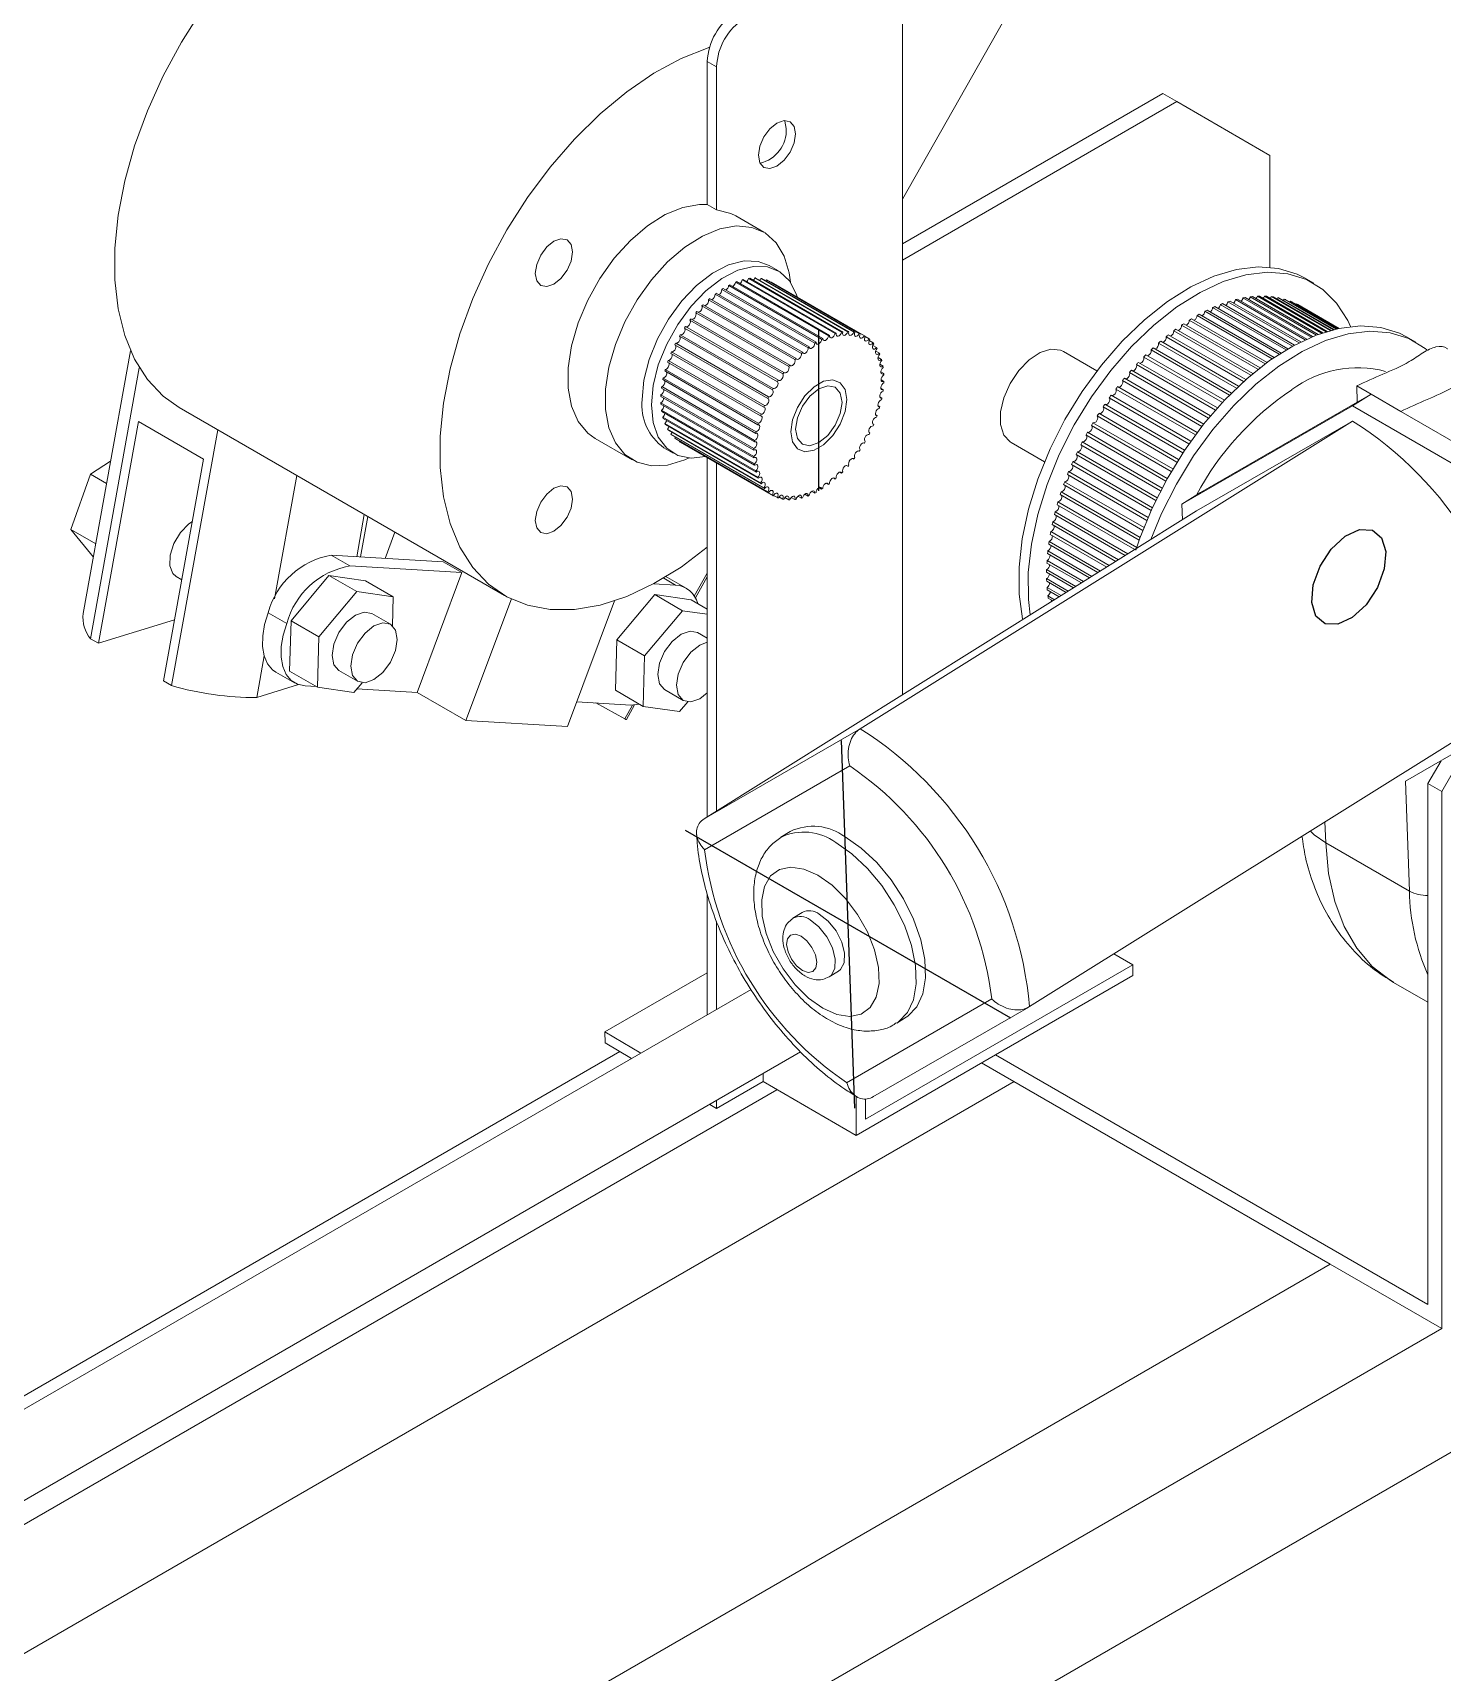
# Model space of a CAD drawing. Header units: millimetres. Extents: x 0 to 1189, y 0 to 841.
# Drawn here: x 301.1 to 322.54, y 739.2 to 764.13 of the extents above; entities that cross this region are included whole.
import ezdxf

# ---------------------------------------------------------------- set-up
doc = ezdxf.new("R2010")
doc.units = ezdxf.units.MM
doc.linetypes.add('CENTERX2', pattern=[20.32, 12.7, -2.54, 2.54, -2.54])

msp = doc.modelspace()

# ---------------------------------------------------------------- linework, layer by layer
at = {"color": 7, "linetype": 'Continuous', "lineweight": 15}
for p, q in [((314.325, 761.598), (318.093, 768.241)), ((314.325, 754.062), (314.325, 765.244)), ((311.497, 763.611), (311.355, 763.693)), ((311.355, 763.693), (311.355, 761.515)), ((311.497, 761.433), (311.497, 763.611)), ((314.325, 760.916), (318.285, 763.202)), ((314.325, 760.671), (318.497, 763.08)), ((318.497, 763.08), (318.285, 763.202)), ((319.911, 762.263), (318.497, 763.08)), ((319.911, 762.263), (319.911, 760.563)), ((311.355, 761.515), (311.497, 761.433)), ((312.214, 761.098), (311.79, 761.343)), ((312.438, 760.506), (312.297, 760.588)), ((311.784, 760.335), (313.198, 759.519)), ((313.217, 759.526), (311.802, 760.343)), ((311.885, 760.37), (313.3, 759.554)), ((313.318, 759.559), (311.904, 760.375)), ((311.984, 760.391), (313.398, 759.575)), ((313.416, 759.577), (312.002, 760.394)), ((312.079, 760.399), (313.493, 759.582)), ((313.51, 759.582), (312.096, 760.398)), ((312.17, 760.392), (313.584, 759.576)), ((313.599, 759.573), (312.185, 760.389)), ((312.244, 760.355), (312.254, 760.371)), ((312.254, 760.371), (313.668, 759.555)), ((313.683, 759.55), (312.269, 760.366)), ((312.328, 760.331), (312.332, 760.337)), ((312.332, 760.337), (313.746, 759.52)), ((320.58, 760.319), (320.438, 760.401)), ((312.805, 759.269), (311.391, 760.085)), ((311.474, 760.153), (312.888, 759.337)), ((312.907, 759.351), (311.493, 760.167)), ((311.577, 760.226), (312.991, 759.41)), ((313.01, 759.422), (311.596, 760.238)), ((311.681, 760.287), (313.095, 759.471)), ((313.114, 759.481), (311.699, 760.297)), ((319.423, 760.078), (320.477, 759.469)), ((320.54, 759.497), (319.504, 760.095)), ((319.536, 760.1), (320.564, 759.507)), ((320.623, 759.53), (319.616, 760.112)), ((319.647, 760.115), (320.646, 759.538)), ((320.7, 759.558), (319.724, 760.121)), ((319.755, 760.122), (320.72, 759.565)), ((320.769, 759.58), (319.831, 760.122)), ((319.86, 760.121), (320.787, 759.586)), ((320.83, 759.598), (319.934, 760.115)), ((319.963, 760.111), (320.845, 759.602)), ((320.88, 759.612), (320.034, 760.1)), ((320.062, 760.094), (320.893, 759.615)), ((320.131, 760.077), (320.121, 760.06)), ((320.921, 759.621), (320.131, 760.077)), ((311.18, 759.87), (312.595, 759.054)), ((312.611, 759.073), (311.197, 759.889)), ((311.275, 759.974), (312.689, 759.158)), ((312.706, 759.176), (311.292, 759.992)), ((311.373, 760.069), (312.787, 759.252)), ((319.949, 759.169), (318.806, 759.829)), ((318.84, 759.848), (319.98, 759.19)), ((320.055, 759.24), (318.925, 759.892)), ((318.958, 759.909), (320.085, 759.258)), ((320.159, 759.304), (319.043, 759.948)), ((319.076, 759.963), (320.188, 759.321)), ((320.26, 759.361), (319.16, 759.996)), ((319.193, 760.009), (320.288, 759.376)), ((320.358, 759.413), (319.276, 760.037)), ((319.309, 760.047), (320.385, 759.426)), ((320.451, 759.458), (319.391, 760.07)), ((320.158, 760.069), (320.93, 759.624)), ((320.224, 760.046), (320.218, 760.035)), ((320.949, 759.628), (320.224, 760.046)), ((320.25, 760.036), (320.955, 759.629)), ((320.314, 760.008), (320.31, 760.002)), ((320.966, 759.631), (320.314, 760.008)), ((320.338, 759.995), (320.968, 759.632)), ((320.969, 759.632), (320.399, 759.961)), ((311.008, 759.638), (312.422, 758.822)), ((312.437, 758.844), (311.023, 759.66)), ((311.091, 759.758), (312.505, 758.941)), ((312.521, 758.962), (311.107, 759.779)), ((319.624, 758.921), (318.452, 759.597)), ((318.485, 759.622), (319.655, 758.946)), ((319.733, 759.01), (318.57, 759.681)), ((318.603, 759.704), (319.764, 759.034)), ((319.842, 759.093), (318.688, 759.759)), ((318.722, 759.779), (319.873, 759.115)), ((310.863, 759.384), (312.277, 758.568)), ((312.289, 758.591), (310.875, 759.408)), ((310.932, 759.513), (312.346, 758.697)), ((312.359, 758.72), (310.945, 759.536)), ((313.756, 759.507), (313.816, 759.473)), ((313.818, 759.446), (313.878, 759.412)), ((313.873, 759.373), (313.93, 759.34)), ((318.138, 759.336), (319.328, 758.649)), ((319.406, 758.725), (318.22, 759.409)), ((318.253, 759.438), (319.437, 758.754)), ((319.515, 758.826), (318.335, 759.506)), ((318.368, 759.533), (319.546, 758.853)), ((322.136, 759.421), (321.994, 759.502)), ((302.582, 759.291), (301.862, 755.296)), ((310.752, 759.118), (312.166, 758.302)), ((312.175, 758.326), (310.761, 759.143)), ((310.803, 759.252), (312.217, 758.435)), ((312.227, 758.46), (310.813, 759.276)), ((313.918, 759.288), (313.973, 759.256)), ((313.953, 759.192), (314.006, 759.161)), ((313.979, 759.086), (314.029, 759.057)), ((317.283, 758.989), (316.776, 759.282)), ((319.085, 758.39), (317.884, 759.083)), ((317.915, 759.116), (319.115, 758.423)), ((319.191, 758.507), (317.994, 759.197)), ((318.025, 759.229), (319.221, 758.539)), ((319.298, 758.618), (318.106, 759.306)), ((302.716, 759.033), (301.974, 754.914)), ((310.68, 758.853), (312.094, 758.036)), ((312.099, 758.06), (310.685, 758.876)), ((310.711, 758.985), (312.125, 758.168)), ((312.132, 758.192), (310.717, 759.009)), ((313.995, 758.972), (314.041, 758.945)), ((314, 758.85), (314.042, 758.826)), ((318.879, 758.142), (317.672, 758.839)), ((317.701, 758.875), (318.908, 758.178)), ((318.981, 758.268), (317.776, 758.964)), ((317.807, 758.998), (319.01, 758.303)), ((310.649, 758.599), (312.063, 757.782)), ((312.064, 757.805), (310.65, 758.621)), ((310.659, 758.723), (312.073, 757.907)), ((312.076, 757.93), (310.662, 758.747)), ((313.979, 758.59), (314.011, 758.572)), ((313.995, 758.723), (314.032, 758.701)), ((317.499, 758.616), (318.71, 757.916)), ((318.78, 758.012), (317.57, 758.71)), ((317.598, 758.747), (318.808, 758.049)), ((321.452, 758.632), (321.17, 758.455)), ((321.234, 758.758), (321.452, 758.632)), ((321.234, 758.758), (321.243, 758.511)), ((321.243, 758.511), (321.452, 758.632)), ((321.452, 758.632), (321.904, 758.371)), ((303.321, 758.431), (308.27, 755.573)), ((312.063, 757.684), (310.649, 758.501)), ((310.65, 758.48), (312.064, 757.663)), ((312.073, 757.571), (310.659, 758.387)), ((310.662, 758.368), (312.076, 757.551)), ((313.954, 758.455), (313.98, 758.44)), ((317.311, 758.341), (318.525, 757.64)), ((318.59, 757.74), (317.377, 758.441)), ((317.403, 758.48), (318.616, 757.78)), ((318.683, 757.878), (317.471, 758.577)), ((318.574, 756.959), (321.17, 758.455)), ((318.857, 757.136), (321.243, 758.511)), ((321.17, 758.455), (323.375, 757.182)), ((321.904, 758.371), (323.657, 757.359)), ((302.704, 758.217), (302.096, 754.844)), ((303.694, 757.646), (302.704, 758.217)), ((303.908, 758.092), (303.207, 754.202)), ((312.094, 757.465), (310.68, 758.282)), ((310.685, 758.264), (312.099, 757.447)), ((312.125, 757.369), (310.711, 758.186)), ((310.717, 758.169), (312.132, 757.353)), ((312.166, 757.283), (310.752, 758.1)), ((310.761, 758.085), (312.175, 757.269)), ((313.68, 753.544), (321.169, 758.224)), ((313.874, 758.181), (313.888, 758.173)), ((313.918, 758.318), (313.939, 758.307)), ((318.413, 757.456), (317.199, 758.157)), ((317.223, 758.198), (318.437, 757.497)), ((318.5, 757.6), (317.286, 758.301)), ((321.169, 758.224), (318.796, 756.856)), ((309.648, 757.96), (310.214, 757.633)), ((312.217, 757.209), (310.803, 758.025)), ((310.813, 758.013), (312.227, 757.196)), ((310.863, 757.962), (310.872, 757.979)), ((312.277, 757.146), (310.863, 757.962)), ((310.875, 757.952), (312.289, 757.136)), ((310.932, 757.912), (310.935, 757.918)), ((312.346, 757.096), (310.932, 757.912)), ((310.945, 757.904), (312.359, 757.088)), ((313.746, 757.888), (313.744, 757.89)), ((313.757, 757.913), (313.759, 757.912)), ((313.82, 758.045), (313.828, 758.041)), ((315.976, 757.896), (316.484, 757.603)), ((318.252, 757.163), (317.038, 757.864)), ((317.06, 757.906), (318.274, 757.205)), ((318.33, 757.311), (317.116, 758.012)), ((317.139, 758.053), (318.353, 757.352)), ((301.973, 757.418), (302.279, 757.611)), ((303.086, 754.272), (303.694, 757.646)), ((310.697, 757.817), (310.838, 757.735)), ((311.355, 757.667), (311.355, 752.206)), ((311.497, 752.295), (311.497, 757.586)), ((313.584, 757.646), (313.569, 757.655)), ((313.668, 757.764), (313.66, 757.769)), ((316.916, 757.606), (318.127, 756.906)), ((318.177, 757.014), (316.965, 757.714)), ((316.985, 757.756), (318.198, 757.056)), ((301.673, 756.575), (301.973, 757.418)), ((301.973, 757.418), (302.219, 757.276)), ((305.111, 757.397), (304.773, 755.521)), ((313.3, 757.34), (313.268, 757.358)), ((313.398, 757.433), (313.372, 757.448)), ((313.493, 757.535), (313.473, 757.547)), ((318.042, 756.713), (316.834, 757.41)), ((316.851, 757.454), (318.06, 756.756)), ((318.108, 756.864), (316.897, 757.563)), ((312.422, 757.059), (312.362, 757.093)), ((312.888, 757.082), (312.839, 757.111)), ((312.991, 757.128), (312.945, 757.154)), ((313.095, 757.187), (313.053, 757.211)), ((313.198, 757.258), (313.161, 757.279)), ((317.926, 756.41), (316.724, 757.105)), ((316.738, 757.148), (317.942, 756.453)), ((317.982, 756.561), (316.776, 757.258)), ((316.792, 757.301), (317.999, 756.604)), ((318.857, 757.136), (318.574, 756.959)), ((311.307, 752.176), (318.796, 756.856)), ((312.505, 757.036), (312.446, 757.07)), ((312.595, 757.026), (312.537, 757.06)), ((312.689, 757.031), (312.633, 757.063)), ((312.787, 757.05), (312.734, 757.08)), ((316.647, 756.843), (317.753, 756.205)), ((317.858, 756.27), (316.677, 756.952)), ((316.69, 756.995), (317.89, 756.303)), ((318.583, 756.723), (318.574, 756.959)), ((306.138, 756.804), (306.023, 756.161)), ((306.082, 756.158), (306.193, 756.773)), ((317.57, 756.09), (316.601, 756.649)), ((316.611, 756.692), (317.61, 756.115)), ((317.712, 756.179), (316.636, 756.8)), ((301.673, 756.575), (302.053, 756.356)), ((302.017, 756.153), (301.673, 756.575)), ((306.605, 756.534), (306.456, 756.136)), ((317.298, 755.92), (316.549, 756.352)), ((316.555, 756.394), (317.336, 755.943)), ((317.432, 756.004), (316.572, 756.5)), ((316.58, 756.542), (317.471, 756.028)), ((305.636, 756.184), (305.919, 756.021)), ((307.34, 756.084), (305.636, 756.184)), ((316.524, 756.105), (317.08, 755.784)), ((317.169, 755.84), (316.533, 756.207)), ((316.537, 756.248), (317.205, 755.862)), ((303.278, 755.859), (303.363, 755.81)), ((305.601, 755.875), (305.024, 755.188)), ((305.601, 755.875), (306.025, 755.63)), ((306.155, 755.796), (305.601, 755.875)), ((307.623, 755.921), (305.919, 756.021)), ((306.94, 754.096), (307.623, 755.921)), ((307.623, 755.921), (307.34, 756.084)), ((310.731, 755.857), (310.75, 755.847)), ((311.033, 755.684), (310.75, 755.847)), ((311.355, 755.909), (311.158, 755.561)), ((311.174, 755.533), (311.355, 755.854)), ((316.928, 755.689), (316.517, 755.925)), ((316.518, 755.965), (316.961, 755.709)), ((317.046, 755.762), (316.522, 756.065)), ((306.025, 755.63), (305.448, 754.943)), ((306.579, 755.551), (306.025, 755.63)), ((306.155, 755.796), (306.579, 755.551)), ((310.874, 755.73), (310.542, 755.749)), ((316.518, 755.828), (316.847, 755.638)), ((316.816, 755.619), (316.519, 755.79)), ((316.524, 755.695), (316.739, 755.571)), ((316.71, 755.552), (316.527, 755.658)), ((306.566, 755.11), (306.579, 755.551)), ((308.375, 755.518), (307.683, 753.668)), ((309.946, 755.489), (309.231, 753.577)), ((310.556, 755.584), (309.979, 754.897)), ((310.98, 755.339), (310.403, 754.652)), ((310.556, 755.584), (310.98, 755.339)), ((311.11, 755.505), (310.556, 755.584)), ((311.355, 755.285), (310.98, 755.339)), ((311.11, 755.505), (311.355, 755.363)), ((316.537, 755.566), (316.638, 755.507)), ((316.61, 755.49), (316.541, 755.53)), ((302.096, 754.844), (303.253, 755.202)), ((304.676, 755.308), (304.959, 755.145)), ((305.024, 755.188), (305.002, 754.421)), ((305.024, 755.188), (305.448, 754.943)), ((306.535, 755.133), (306.252, 755.297)), ((301.974, 754.914), (302.096, 754.844)), ((305.448, 754.943), (305.426, 754.176)), ((309.979, 754.897), (309.957, 754.13)), ((309.979, 754.897), (310.403, 754.652)), ((311.355, 754.92), (311.207, 755.006)), ((304.616, 754.651), (304.503, 754.021)), ((310.403, 754.652), (310.381, 753.885)), ((304.795, 754.406), (305.078, 754.242)), ((305.002, 754.421), (305.426, 754.176)), ((305.752, 754.431), (306.035, 754.267)), ((303.086, 754.272), (303.207, 754.202)), ((304.503, 754.021), (305.135, 754.216)), ((305.409, 754.186), (305.237, 754.196)), ((305.426, 754.176), (305.98, 754.097)), ((305.98, 754.097), (306.104, 754.245)), ((306.94, 754.096), (306.025, 754.15)), ((306.94, 754.096), (307.683, 753.668)), ((309.957, 754.13), (310.381, 753.885)), ((310.707, 754.14), (310.99, 753.976)), ((310.192, 753.905), (309.372, 753.953)), ((309.659, 753.937), (310.1, 753.695)), ((310.219, 753.905), (310.1, 753.695)), ((310.125, 753.685), (310.25, 753.906)), ((310.381, 753.885), (310.935, 753.806)), ((310.935, 753.806), (311.059, 753.954)), ((316.257, 749.319), (323.746, 753.999)), ((323.911, 753.863), (321.975, 752.747)), ((307.683, 753.668), (309.231, 753.577)), ((311.307, 752.176), (313.68, 753.544)), ((322.941, 753.304), (322.528, 752.589)), ((313.523, 752.979), (311.315, 751.706)), ((322.316, 752.711), (322.517, 753.059)), ((322.036, 751.075), (321.975, 752.747)), ((322.528, 752.589), (322.316, 752.711)), ((322.316, 744.791), (322.316, 752.711)), ((322.528, 744.423), (322.528, 752.589)), ((312.617, 751.983), (312.475, 751.895)), ((322.036, 751.075), (320.763, 751.81)), ((311.355, 751.031), (311.355, 749.197)), ((311.497, 749.279), (311.497, 750.613)), ((312.798, 750.751), (312.656, 750.662)), ((317.827, 749.956), (317.541, 750.121)), ((313.212, 749.773), (313.353, 749.861)), ((317.827, 749.956), (313.76, 747.607)), ((317.827, 749.792), (317.827, 749.956)), ((309.796, 748.934), (311.355, 749.834)), ((315.739, 748.587), (317.827, 749.792)), ((321.796, 749.687), (322.316, 749.387)), ((312.022, 749.582), (298.872, 741.991)), ((313.475, 748.163), (315.684, 749.436)), ((313.876, 747.946), (316.248, 749.313)), ((314.241, 749.07), (314.382, 749.158)), ((309.796, 748.934), (309.8, 748.768)), ((310.343, 748.612), (309.796, 748.934)), ((270.202, 725.646), (310.025, 748.636)), ((299.472, 740.951), (312.774, 748.63)), ((309.8, 748.768), (310.203, 748.531)), ((313.618, 747.362), (315.739, 748.587)), ((315.527, 748.464), (320.831, 745.403)), ((315.739, 748.587), (322.316, 744.791)), ((271.899, 722.706), (316.023, 748.179)), ((311.497, 747.771), (312.204, 748.179)), ((312.204, 748.301), (312.204, 748.179)), ((313.618, 747.362), (312.204, 748.179)), ((271.899, 724.666), (312.416, 748.056)), ((311.497, 747.771), (311.497, 747.893)), ((313.618, 747.959), (313.618, 747.362)), ((313.76, 747.607), (313.76, 747.917)), ((311.392, 747.832), (311.497, 747.771)), ((278.404, 720.911), (320.831, 745.403)), ((320.831, 745.403), (322.528, 744.423)), ((280.101, 717.971), (326.506, 744.76)), ((280.101, 719.931), (322.528, 744.423))]:
    msp.add_line(p, q, dxfattribs=at)
at = {"color": 7, "linetype": 'CENTERX2'}
for p, q in [((313.052, 757.161), (313.052, 759.611)), ((313.601, 747.774), (313.397, 753.367)), ((315.974, 749.142), (311.024, 752))]:
    msp.add_line(p, q, dxfattribs=at)
at = {"color": 8, "linetype": 'Continuous', "lineweight": 15}
for p, q in [((310.874, 755.73), (310.693, 755.835)), ((320.751, 752.127), (320.763, 751.81))]:
    msp.add_line(p, q, dxfattribs=at)
at = {"color": 7, "linetype": 'Continuous', "lineweight": 15, "flags": 128}
for points in [[(303.672, 764.479), (303.357, 763.986), (303.079, 763.472), (302.839, 762.943), (302.643, 762.409), (302.494, 761.877), (302.393, 761.355), (302.342, 760.851), (302.342, 760.373), (302.393, 759.928), (302.494, 759.522), (302.643, 759.163), (302.839, 758.855), (303.079, 758.602), (303.321, 758.431)], [(311.39, 763.908), (311.368, 763.901), (310.959, 763.738), (310.545, 763.514), (310.132, 763.232), (309.728, 762.896), (309.337, 762.512), (308.967, 762.085), (308.622, 761.621), (308.307, 761.129), (308.028, 760.614), (307.789, 760.086), (307.593, 759.552), (307.444, 759.019), (307.343, 758.497), (307.292, 757.993), (307.292, 757.515), (307.343, 757.07), (307.444, 756.665), (307.593, 756.305), (307.789, 755.997), (308.028, 755.745), (308.307, 755.553), (308.622, 755.423), (308.967, 755.358), (309.337, 755.359), (309.728, 755.426), (310.132, 755.557), (310.545, 755.751), (310.959, 756.004), (311.355, 756.304)], [(312.699, 762.591), (312.677, 762.703), (312.616, 762.774), (312.524, 762.792), (312.416, 762.754), (312.308, 762.667), (312.216, 762.543), (312.155, 762.402), (312.133, 762.264), (312.155, 762.152), (312.216, 762.081), (312.308, 762.063), (312.416, 762.101), (312.524, 762.188), (312.616, 762.312), (312.677, 762.453), (312.699, 762.591)], [(312.557, 762.672), (312.536, 762.785), (312.532, 762.792)], [(312.557, 762.672), (312.536, 762.785), (312.532, 762.792)], [(311.355, 761.515), (311.236, 761.517), (310.982, 761.472), (310.716, 761.362), (310.447, 761.192), (310.186, 760.968), (309.941, 760.698), (309.722, 760.392), (309.537, 760.06), (309.391, 759.715), (309.291, 759.369), (309.24, 759.035), (309.24, 758.724), (309.291, 758.449), (309.391, 758.218), (309.537, 758.041), (309.648, 757.96)], [(311.79, 761.343), (311.716, 761.379), (311.497, 761.433)], [(312.622, 760.334), (312.603, 760.476), (312.527, 760.73), (312.404, 760.935), (312.237, 761.083), (312.034, 761.169), (311.801, 761.19), (311.547, 761.145), (311.281, 761.036), (311.013, 760.866), (310.751, 760.642), (310.507, 760.372), (310.288, 760.065), (310.102, 759.733), (309.957, 759.388), (309.857, 759.042), (309.806, 758.708), (309.806, 758.398), (309.857, 758.122), (309.957, 757.892), (310.102, 757.714), (310.288, 757.597), (310.507, 757.543), (310.751, 757.555), (311.013, 757.633), (311.079, 757.662)], [(309.305, 760.795), (309.283, 760.907), (309.222, 760.978), (309.13, 760.996), (309.022, 760.958), (308.914, 760.871), (308.822, 760.747), (308.761, 760.605), (308.739, 760.468), (308.761, 760.355), (308.822, 760.285), (308.914, 760.267), (309.022, 760.305), (309.13, 760.392), (309.222, 760.516), (309.283, 760.657), (309.305, 760.795)], [(310.365, 758.549), (310.392, 758.845), (310.47, 759.158), (310.596, 759.473), (310.764, 759.775), (310.967, 760.051), (311.194, 760.286), (311.436, 760.471), (311.68, 760.597), (311.916, 760.658), (312.132, 760.65), (312.297, 760.588)], [(310.507, 758.468), (310.533, 758.764), (310.611, 759.076), (310.738, 759.391), (310.906, 759.694), (311.108, 759.969), (311.336, 760.205), (311.577, 760.39), (311.821, 760.516), (312.057, 760.576), (312.273, 760.569), (312.46, 760.493), (312.608, 760.354), (312.71, 760.157), (312.728, 760.101)], [(312.057, 760.362), (312.07, 760.378), (312.079, 760.399)], [(312.154, 760.365), (312.159, 760.372), (312.17, 760.392)], [(316.152, 755.216), (316.101, 755.592), (316.098, 756), (316.145, 756.434), (316.24, 756.884), (316.383, 757.342), (316.569, 757.799), (316.795, 758.245), (317.057, 758.673), (317.35, 759.074), (317.668, 759.44), (318.005, 759.764), (318.355, 760.04), (318.709, 760.262), (319.063, 760.426), (319.408, 760.529), (319.738, 760.569), (320.047, 760.544), (320.329, 760.457), (320.438, 760.401)], [(316.268, 755.276), (316.242, 755.51), (316.239, 755.919), (316.286, 756.352), (316.382, 756.803), (316.524, 757.26), (316.71, 757.717), (316.936, 758.164), (317.199, 758.592), (317.492, 758.993), (317.81, 759.359), (318.147, 759.683), (318.496, 759.958), (318.851, 760.18), (319.204, 760.344), (319.55, 760.447), (319.88, 760.487), (320.189, 760.463), (320.47, 760.375), (320.718, 760.226), (320.929, 760.017), (321.098, 759.754), (321.142, 759.66)], [(319.724, 760.121), (319.715, 760.1), (319.702, 760.083)], [(319.831, 760.122), (319.821, 760.101), (319.812, 760.089)], [(319.934, 760.115), (319.923, 760.094), (319.918, 760.087)], [(320.034, 760.1), (320.023, 760.08), (320.021, 760.078)], [(311.121, 759.77), (311.133, 759.771), (311.149, 759.78), (311.164, 759.795), (311.177, 759.814), (311.184, 759.835), (311.185, 759.855), (311.18, 759.87)], [(310.947, 759.535), (310.958, 759.533), (310.974, 759.538), (310.99, 759.55), (311.004, 759.568), (311.014, 759.588), (311.018, 759.609), (311.016, 759.627), (311.008, 759.638)], [(311.031, 759.656), (311.035, 759.655), (311.05, 759.658), (311.066, 759.668), (311.081, 759.684), (311.092, 759.705), (311.098, 759.726), (311.098, 759.744), (311.091, 759.758)], [(313.318, 759.559), (313.316, 759.539), (313.321, 759.524), (313.331, 759.515), (313.345, 759.514), (313.361, 759.521), (313.377, 759.535), (313.39, 759.554), (313.398, 759.575)], [(313.416, 759.577), (313.413, 759.557), (313.416, 759.54), (313.424, 759.529), (313.438, 759.526), (313.454, 759.531), (313.47, 759.544), (313.484, 759.561), (313.493, 759.582)], [(313.51, 759.582), (313.505, 759.561), (313.507, 759.543), (313.514, 759.531), (313.526, 759.525), (313.542, 759.528), (313.558, 759.539), (313.573, 759.555), (313.584, 759.576)], [(317.876, 756.26), (317.938, 756.444), (318.124, 756.901), (318.351, 757.347), (318.613, 757.775), (318.906, 758.176), (319.224, 758.542), (319.561, 758.866), (319.91, 759.142), (320.265, 759.364), (320.619, 759.528), (320.964, 759.631), (321.294, 759.671), (321.603, 759.646), (321.884, 759.559), (321.994, 759.502)], [(318.101, 756.422), (318.266, 756.819), (318.492, 757.266), (318.754, 757.694), (319.047, 758.095), (319.365, 758.461), (319.702, 758.785), (320.052, 759.06), (320.407, 759.282), (320.76, 759.446), (321.105, 759.549), (321.435, 759.589), (321.744, 759.565), (322.026, 759.477), (322.274, 759.327), (322.3, 759.307)], [(310.813, 759.276), (310.828, 759.277), (310.844, 759.286), (310.86, 759.301), (310.872, 759.321), (310.879, 759.342), (310.879, 759.362), (310.874, 759.376), (310.871, 759.379)], [(310.875, 759.408), (310.889, 759.407), (310.905, 759.414), (310.921, 759.427), (310.934, 759.446), (310.942, 759.467), (310.945, 759.487), (310.941, 759.504), (310.933, 759.512)], [(312.805, 759.269), (312.812, 759.255), (312.824, 759.249), (312.839, 759.251), (312.855, 759.261), (312.87, 759.277), (312.882, 759.297), (312.888, 759.318), (312.888, 759.337)], [(312.907, 759.351), (312.912, 759.336), (312.923, 759.328), (312.937, 759.328), (312.953, 759.335), (312.969, 759.35), (312.982, 759.369), (312.989, 759.39), (312.991, 759.41)], [(313.01, 759.422), (313.014, 759.405), (313.023, 759.395), (313.036, 759.393), (313.052, 759.398), (313.068, 759.411), (313.082, 759.43), (313.091, 759.45), (313.095, 759.471)], [(313.114, 759.481), (313.115, 759.463), (313.123, 759.451), (313.136, 759.446), (313.152, 759.45), (313.168, 759.461), (313.182, 759.478), (313.193, 759.498), (313.198, 759.519)], [(313.217, 759.526), (313.217, 759.508), (313.223, 759.494), (313.234, 759.487), (313.249, 759.488), (313.266, 759.497), (313.281, 759.513), (313.293, 759.533), (313.3, 759.554)], [(313.599, 759.573), (313.593, 759.552), (313.593, 759.533), (313.598, 759.518), (313.609, 759.511), (313.624, 759.512), (313.641, 759.52), (313.656, 759.535), (313.668, 759.555)], [(313.683, 759.55), (313.675, 759.529), (313.673, 759.509), (313.677, 759.493), (313.686, 759.483), (313.7, 759.482), (313.717, 759.488), (313.733, 759.502), (313.746, 759.52)], [(313.759, 759.513), (313.75, 759.492), (313.746, 759.471), (313.748, 759.454), (313.757, 759.443), (313.77, 759.439), (313.785, 759.443), (313.802, 759.455), (313.816, 759.473)], [(313.828, 759.463), (313.817, 759.442), (313.811, 759.421), (313.812, 759.403), (313.819, 759.39), (313.831, 759.384), (313.846, 759.386), (313.863, 759.396), (313.878, 759.412)], [(313.888, 759.4), (313.876, 759.38), (313.869, 759.359), (313.868, 759.34), (313.873, 759.325), (313.884, 759.317), (313.898, 759.317), (313.915, 759.325), (313.93, 759.34)], [(310.717, 759.009), (310.733, 759.014), (310.75, 759.027), (310.763, 759.045), (310.773, 759.066), (310.776, 759.086), (310.774, 759.104), (310.772, 759.107)], [(310.761, 759.143), (310.776, 759.146), (310.792, 759.157), (310.807, 759.174), (310.818, 759.194), (310.823, 759.215), (310.822, 759.233), (310.817, 759.244)], [(312.611, 759.073), (312.621, 759.063), (312.635, 759.062), (312.651, 759.068), (312.667, 759.081), (312.68, 759.1), (312.689, 759.121), (312.692, 759.141), (312.689, 759.158)], [(312.706, 759.176), (312.715, 759.164), (312.728, 759.16), (312.743, 759.164), (312.76, 759.176), (312.774, 759.193), (312.784, 759.214), (312.789, 759.235), (312.787, 759.252)], [(313.939, 759.325), (313.926, 759.306), (313.917, 759.285), (313.914, 759.265), (313.918, 759.249), (313.927, 759.239), (313.941, 759.237), (313.957, 759.243), (313.973, 759.256)], [(313.98, 759.239), (313.966, 759.222), (313.956, 759.201), (313.952, 759.18), (313.954, 759.163), (313.962, 759.151), (313.974, 759.146), (313.99, 759.15), (314.006, 759.161)], [(314.011, 759.143), (313.996, 759.127), (313.985, 759.106), (313.979, 759.085), (313.979, 759.067), (313.986, 759.053), (313.997, 759.047), (314.012, 759.048), (314.029, 759.057)], [(316.776, 759.282), (316.729, 759.303), (316.583, 759.316), (316.418, 759.265), (316.25, 759.153), (316.093, 758.991), (315.961, 758.794), (315.866, 758.578), (315.817, 758.363), (315.817, 758.169), (315.866, 758.011), (315.961, 757.905), (315.976, 757.896)], [(317.884, 759.083), (317.888, 759.067), (317.885, 759.046), (317.876, 759.025), (317.863, 759.006), (317.847, 758.993), (317.83, 758.986), (317.827, 758.986)], [(312.437, 758.844), (312.449, 758.839), (312.464, 758.841), (312.481, 758.851), (312.496, 758.868), (312.507, 758.888), (312.512, 758.909), (312.512, 758.928), (312.505, 758.941)], [(312.521, 758.962), (312.532, 758.955), (312.547, 758.955), (312.563, 758.963), (312.579, 758.978), (312.591, 758.998), (312.598, 759.019), (312.6, 759.038), (312.595, 759.054)], [(313.477, 758.549), (313.451, 758.702), (313.377, 758.807), (313.265, 758.851), (313.126, 758.829), (312.979, 758.744), (312.84, 758.606), (312.727, 758.432), (312.654, 758.242), (312.628, 758.059), (312.654, 757.907), (312.727, 757.802), (312.84, 757.757), (312.979, 757.779), (313.126, 757.864), (313.265, 758.002), (313.377, 758.177), (313.451, 758.367), (313.477, 758.549)], [(314.032, 759.038), (314.016, 759.023), (314.004, 759.003), (313.996, 758.982), (313.995, 758.963), (314, 758.947), (314.01, 758.939), (314.024, 758.938), (314.041, 758.945)], [(314.042, 758.924), (314.026, 758.911), (314.012, 758.892), (314.003, 758.872), (314, 758.851), (314.003, 758.835), (314.012, 758.824), (314.026, 758.821), (314.042, 758.826)], [(317.672, 758.839), (317.677, 758.824), (317.676, 758.805), (317.669, 758.783), (317.656, 758.764), (317.641, 758.748), (317.624, 758.74), (317.613, 758.739)], [(317.776, 758.964), (317.781, 758.948), (317.779, 758.928), (317.771, 758.907), (317.758, 758.887), (317.742, 758.873), (317.726, 758.865), (317.719, 758.865)], [(312.289, 758.591), (312.303, 758.59), (312.319, 758.597), (312.335, 758.611), (312.348, 758.63), (312.357, 758.651), (312.359, 758.671), (312.355, 758.687), (312.346, 758.697)], [(312.359, 758.72), (312.372, 758.717), (312.388, 758.721), (312.404, 758.734), (312.418, 758.751), (312.428, 758.772), (312.432, 758.793), (312.43, 758.81), (312.422, 758.822)], [(313.406, 758.508), (313.379, 758.649), (313.302, 758.737), (313.188, 758.76), (313.052, 758.712), (312.917, 758.603), (312.802, 758.449), (312.726, 758.272), (312.699, 758.1), (312.726, 757.959), (312.802, 757.871), (312.917, 757.849), (313.052, 757.896), (313.188, 758.005), (313.302, 758.16), (313.379, 758.337), (313.406, 758.508)], [(314.029, 758.678), (314.012, 758.669), (313.997, 758.653), (313.986, 758.633), (313.979, 758.612), (313.979, 758.593), (313.985, 758.579), (313.996, 758.571), (314.011, 758.572)], [(314.041, 758.804), (314.024, 758.792), (314.01, 758.775), (314, 758.755), (313.995, 758.734), (313.996, 758.716), (314.004, 758.703), (314.016, 758.698), (314.032, 758.701)], [(317.57, 758.71), (317.576, 758.696), (317.576, 758.677), (317.569, 758.656), (317.558, 758.636), (317.542, 758.62), (317.526, 758.61), (317.511, 758.609), (317.511, 758.609)], [(311.326, 757.685), (311.108, 757.66), (310.906, 757.702), (310.738, 757.81), (310.611, 757.979), (310.533, 758.202), (310.507, 758.468)], [(312.175, 758.326), (312.19, 758.329), (312.207, 758.34), (312.221, 758.357), (312.232, 758.378), (312.237, 758.398), (312.236, 758.417), (312.229, 758.43), (312.217, 758.435)], [(312.227, 758.46), (312.242, 758.461), (312.259, 758.47), (312.274, 758.485), (312.286, 758.505), (312.293, 758.526), (312.294, 758.545), (312.288, 758.56), (312.277, 758.568)], [(313.973, 758.416), (313.957, 758.411), (313.941, 758.398), (313.927, 758.38), (313.918, 758.359), (313.914, 758.338), (313.917, 758.321), (313.926, 758.31), (313.939, 758.307)], [(314.006, 758.548), (313.99, 758.541), (313.974, 758.527), (313.962, 758.507), (313.954, 758.486), (313.952, 758.466), (313.956, 758.451), (313.966, 758.442), (313.98, 758.44)], [(317.377, 758.441), (317.384, 758.428), (317.386, 758.41), (317.381, 758.389), (317.371, 758.369), (317.356, 758.351), (317.34, 758.34), (317.324, 758.336), (317.316, 758.338)], [(317.471, 758.577), (317.478, 758.564), (317.479, 758.546), (317.473, 758.524), (317.462, 758.504), (317.447, 758.487), (317.431, 758.477), (317.415, 758.474), (317.412, 758.475)], [(310.752, 758.1), (310.765, 758.118), (310.773, 758.137)], [(312.099, 758.06), (312.115, 758.068), (312.131, 758.082), (312.143, 758.101), (312.151, 758.122), (312.153, 758.142), (312.149, 758.158), (312.139, 758.167), (312.125, 758.168)], [(312.132, 758.192), (312.148, 758.198), (312.164, 758.211), (312.177, 758.229), (312.187, 758.25), (312.191, 758.27), (312.188, 758.287), (312.179, 758.298), (312.166, 758.302)], [(313.878, 758.149), (313.863, 758.148), (313.846, 758.139), (313.831, 758.123), (313.819, 758.104), (313.812, 758.083), (313.811, 758.063), (313.817, 758.049), (313.828, 758.041)], [(313.93, 758.282), (313.915, 758.279), (313.898, 758.268), (313.884, 758.251), (313.873, 758.231), (313.868, 758.21), (313.869, 758.192), (313.876, 758.179), (313.888, 758.173)], [(317.199, 758.157), (317.208, 758.147), (317.211, 758.13), (317.208, 758.11), (317.199, 758.089), (317.185, 758.07), (317.169, 758.057), (317.153, 758.051), (317.139, 758.053)], [(317.286, 758.301), (317.294, 758.289), (317.296, 758.272), (317.292, 758.251), (317.283, 758.23), (317.269, 758.212), (317.252, 758.2), (317.236, 758.195), (317.225, 758.197)], [(310.803, 758.025), (310.815, 758.045), (310.818, 758.052)], [(312.064, 757.805), (312.081, 757.816), (312.095, 757.833), (312.105, 757.854), (312.11, 757.875), (312.109, 757.893), (312.101, 757.905), (312.089, 757.91), (312.073, 757.907)], [(312.076, 757.93), (312.093, 757.94), (312.108, 757.956), (312.119, 757.976), (312.126, 757.997), (312.126, 758.016), (312.12, 758.03), (312.109, 758.037), (312.094, 758.036)], [(313.746, 757.888), (313.733, 757.892), (313.717, 757.887), (313.7, 757.875), (313.686, 757.857), (313.677, 757.836), (313.673, 757.816), (313.675, 757.798), (313.683, 757.787)], [(313.816, 758.017), (313.802, 758.018), (313.785, 758.011), (313.77, 757.997), (313.757, 757.979), (313.748, 757.958), (313.746, 757.937), (313.75, 757.921), (313.759, 757.912)], [(317.044, 757.86), (317.049, 757.855), (317.054, 757.84), (317.052, 757.82), (317.045, 757.799), (317.032, 757.779), (317.016, 757.764), (317, 757.756), (316.985, 757.756)], [(317.119, 758.01), (317.126, 758.002), (317.13, 757.986), (317.128, 757.966), (317.12, 757.945), (317.106, 757.926), (317.091, 757.912), (317.074, 757.905), (317.06, 757.906)], [(312.063, 757.684), (312.079, 757.698), (312.093, 757.716), (312.102, 757.737), (312.105, 757.757), (312.102, 757.774), (312.093, 757.785), (312.079, 757.787), (312.063, 757.782)], [(312.073, 757.571), (312.089, 757.586), (312.101, 757.605), (312.109, 757.626), (312.11, 757.646), (312.105, 757.661), (312.095, 757.67), (312.081, 757.67), (312.064, 757.663)], [(313.584, 757.646), (313.573, 757.654), (313.558, 757.654), (313.542, 757.645), (313.526, 757.63), (313.514, 757.611), (313.507, 757.59), (313.505, 757.57), (313.51, 757.555)], [(313.668, 757.764), (313.656, 757.77), (313.641, 757.767), (313.624, 757.757), (313.609, 757.741), (313.598, 757.72), (313.593, 757.699), (313.593, 757.681), (313.599, 757.667)], [(316.974, 757.708), (316.976, 757.706), (316.982, 757.692), (316.981, 757.672), (316.975, 757.651), (316.963, 757.631), (316.947, 757.616), (316.931, 757.607), (316.916, 757.606)], [(312.094, 757.465), (312.109, 757.482), (312.12, 757.502), (312.126, 757.523), (312.126, 757.542), (312.119, 757.555), (312.108, 757.562), (312.093, 757.56), (312.076, 757.551)], [(312.125, 757.369), (312.139, 757.387), (312.149, 757.408), (312.153, 757.428), (312.151, 757.446), (312.143, 757.458), (312.131, 757.462), (312.115, 757.459), (312.099, 757.447)], [(312.166, 757.283), (312.179, 757.302), (312.188, 757.323), (312.191, 757.343), (312.187, 757.359), (312.177, 757.369), (312.164, 757.372), (312.148, 757.366), (312.132, 757.353)], [(313.3, 757.34), (313.293, 757.353), (313.281, 757.359), (313.266, 757.357), (313.249, 757.348), (313.234, 757.332), (313.223, 757.312), (313.217, 757.291), (313.217, 757.272)], [(313.398, 757.433), (313.39, 757.444), (313.377, 757.448), (313.361, 757.444), (313.345, 757.433), (313.331, 757.415), (313.321, 757.395), (313.316, 757.374), (313.318, 757.356)], [(313.493, 757.535), (313.484, 757.545), (313.47, 757.547), (313.454, 757.541), (313.438, 757.527), (313.424, 757.509), (313.416, 757.488), (313.413, 757.467), (313.416, 757.451)], [(316.849, 757.401), (316.853, 757.392), (316.855, 757.374), (316.849, 757.353), (316.839, 757.332), (316.824, 757.315), (316.808, 757.304), (316.792, 757.301)], [(316.909, 757.555), (316.915, 757.542), (316.915, 757.524), (316.909, 757.502), (316.898, 757.482), (316.883, 757.466), (316.867, 757.456), (316.851, 757.454)], [(309.305, 757.038), (309.283, 757.151), (309.222, 757.222), (309.13, 757.239), (309.022, 757.202), (308.914, 757.114), (308.822, 756.991), (308.761, 756.849), (308.739, 756.712), (308.761, 756.599), (308.822, 756.529), (308.914, 756.511), (309.022, 756.549), (309.13, 756.636), (309.222, 756.76), (309.283, 756.901), (309.305, 757.038)], [(312.217, 757.209), (312.229, 757.228), (312.236, 757.249), (312.237, 757.269), (312.232, 757.283), (312.221, 757.291), (312.207, 757.292), (312.19, 757.284), (312.175, 757.269)], [(312.277, 757.146), (312.288, 757.166), (312.294, 757.187), (312.293, 757.205), (312.286, 757.219), (312.274, 757.224), (312.259, 757.222), (312.242, 757.212), (312.227, 757.196)], [(312.346, 757.096), (312.355, 757.117), (312.359, 757.137), (312.357, 757.154), (312.348, 757.166), (312.335, 757.169), (312.319, 757.165), (312.303, 757.153), (312.289, 757.136)], [(312.422, 757.059), (312.43, 757.08), (312.432, 757.1), (312.428, 757.116), (312.418, 757.125), (312.404, 757.127), (312.388, 757.12), (312.372, 757.107), (312.359, 757.088)], [(312.505, 757.036), (312.512, 757.057), (312.512, 757.076), (312.507, 757.09), (312.496, 757.098), (312.481, 757.097), (312.464, 757.088), (312.449, 757.073), (312.437, 757.054)], [(312.595, 757.026), (312.6, 757.047), (312.598, 757.065), (312.591, 757.078), (312.579, 757.083), (312.563, 757.08), (312.547, 757.07), (312.532, 757.053), (312.521, 757.033)], [(312.689, 757.031), (312.692, 757.051), (312.689, 757.068), (312.68, 757.079), (312.667, 757.082), (312.651, 757.077), (312.635, 757.065), (312.621, 757.047), (312.611, 757.026)], [(312.787, 757.05), (312.789, 757.069), (312.784, 757.085), (312.774, 757.094), (312.76, 757.095), (312.743, 757.087), (312.728, 757.073), (312.715, 757.054), (312.706, 757.033)], [(312.888, 757.082), (312.888, 757.101), (312.882, 757.115), (312.87, 757.122), (312.855, 757.12), (312.839, 757.111), (312.824, 757.095), (312.812, 757.076), (312.805, 757.055)], [(312.991, 757.128), (312.989, 757.146), (312.982, 757.158), (312.969, 757.162), (312.953, 757.159), (312.937, 757.148), (312.923, 757.131), (312.912, 757.11), (312.907, 757.089)], [(313.095, 757.187), (313.091, 757.203), (313.082, 757.213), (313.068, 757.216), (313.052, 757.21), (313.036, 757.197), (313.023, 757.179), (313.014, 757.158), (313.01, 757.138)], [(313.198, 757.258), (313.193, 757.272), (313.182, 757.281), (313.168, 757.281), (313.152, 757.273), (313.136, 757.259), (313.123, 757.239), (313.115, 757.218), (313.114, 757.199)], [(303.278, 755.859), (303.227, 755.903), (303.179, 756.024), (303.183, 756.186), (303.24, 756.364), (303.341, 756.531), (303.47, 756.662), (303.523, 756.698)], [(304.795, 754.406), (304.743, 754.443), (304.668, 754.534), (304.616, 754.653), (304.591, 754.795), (304.593, 754.956), (304.621, 755.13), (304.676, 755.308)], [(304.959, 755.145), (304.904, 754.966), (304.875, 754.793), (304.874, 754.632), (304.899, 754.489), (304.95, 754.37), (305.026, 754.28), (305.123, 754.221), (305.237, 754.196)], [(306.252, 755.297), (306.138, 755.319), (306.002, 755.272), (305.867, 755.163), (305.752, 755.008), (305.676, 754.831), (305.649, 754.659)], [(306.639, 754.904), (306.612, 755.045), (306.535, 755.133), (306.421, 755.156), (306.285, 755.109), (306.15, 754.999), (306.035, 754.845), (305.959, 754.668), (305.932, 754.496), (305.959, 754.355), (306.035, 754.267), (306.15, 754.245), (306.285, 754.292), (306.421, 754.401), (306.535, 754.556), (306.612, 754.733), (306.639, 754.904)], [(311.207, 755.006), (311.093, 755.028), (310.957, 754.981), (310.822, 754.872), (310.707, 754.717), (310.631, 754.54), (310.604, 754.368)], [(311.355, 754.862), (311.24, 754.818), (311.105, 754.708), (310.99, 754.554), (310.914, 754.377), (310.887, 754.205), (310.914, 754.064), (310.99, 753.976), (311.105, 753.954), (311.24, 754.001), (311.355, 754.09)], [(305.649, 754.659), (305.676, 754.519), (305.752, 754.431), (305.752, 754.431)], [(310.604, 754.368), (310.631, 754.228), (310.707, 754.14), (310.707, 754.14)], [(310.192, 753.905), (310.319, 753.916), (310.326, 753.917)], [(310.1, 753.695), (310.119, 753.687), (310.125, 753.685)], [(314.382, 749.158), (314.407, 749.175), (314.544, 749.317), (314.634, 749.513), (314.676, 749.756), (314.666, 750.034), (314.604, 750.335), (314.495, 750.647), (314.342, 750.956), (314.152, 751.248), (313.934, 751.51), (313.697, 751.731), (313.451, 751.902)], [(313.039, 751.317), (312.825, 751.412), (312.627, 751.442), (312.454, 751.406), (312.318, 751.306), (312.226, 751.148), (312.183, 750.941), (312.191, 750.697), (312.252, 750.43), (312.36, 750.157), (312.51, 749.892), (312.692, 749.651), (312.897, 749.448), (313.112, 749.295), (313.325, 749.2), (313.524, 749.17), (313.696, 749.206), (313.833, 749.306), (313.925, 749.464), (313.968, 749.671), (313.959, 749.915), (313.899, 750.182), (313.791, 750.455), (313.641, 750.72), (313.459, 750.961), (313.254, 751.164), (313.039, 751.317)], [(313.353, 749.861), (313.381, 749.883), (313.436, 749.985), (313.443, 750.131), (313.401, 750.301), (313.314, 750.471), (313.195, 750.619), (313.06, 750.725)], [(312.783, 750.389), (312.696, 750.42), (312.624, 750.406), (312.577, 750.351), (312.563, 750.262), (312.585, 750.153), (312.637, 750.04), (312.714, 749.941), (312.802, 749.87), (312.889, 749.839), (312.962, 749.852), (313.008, 749.908), (313.022, 749.997), (313.001, 750.106), (312.948, 750.219), (312.872, 750.318), (312.783, 750.389)]]:
    msp.add_lwpolyline(points, dxfattribs=at)
at = {"color": 7, "linetype": 'Continuous', "flags": 128}
msp.add_lwpolyline([(320.573, 755.733), (320.677, 756.018), (320.848, 756.277), (321.059, 756.473), (321.279, 756.574), (321.473, 756.566), (321.613, 756.449), (321.677, 756.242), (321.654, 755.975), (321.55, 755.691), (321.379, 755.431), (321.168, 755.235), (320.948, 755.134), (320.754, 755.142), (320.614, 755.259), (320.55, 755.466), (320.573, 755.733)], dxfattribs=at)
at = {"color": 8, "linetype": 'Continuous', "lineweight": 15, "flags": 128}
for points in [[(320.53, 751.989), (320.589, 751.933), (320.763, 751.81)], [(313.309, 751.813), (313.555, 751.643), (313.793, 751.422), (314.011, 751.16), (314.201, 750.868), (314.354, 750.559), (314.463, 750.247), (314.524, 749.945), (314.534, 749.667), (314.493, 749.425), (314.402, 749.228), (314.266, 749.087), (314.237, 749.068)], [(320.763, 751.81), (320.806, 751.344), (320.9, 750.918), (321.044, 750.536), (321.235, 750.206), (321.471, 749.931), (321.748, 749.716), (321.796, 749.687)], [(312.919, 750.637), (313.054, 750.531), (313.173, 750.383), (313.259, 750.213), (313.302, 750.043), (313.295, 749.897), (313.239, 749.794), (313.211, 749.772)]]:
    msp.add_lwpolyline(points, dxfattribs=at)
at = {"color": 7, "linetype": 'Continuous', "lineweight": 15}
for centre, radius, start, end in [((312.277, 763.651), 0.922, 122.6049, 177.3948), ((312.418, 763.57), 0.922, 122.6049, 177.3948), ((312.041, 762.648), 0.517, 283.1268, 2.7061), ((311.69, 760.347), 0.0943, 305.6936, 352.888), ((312.141, 759.456), 0.949, 110.9229, 112.1289), ((311.79, 760.389), 0.0977, 309.757, 348.8303), ((312.109, 759.573), 0.828, 104.3434, 105.6441), ((311.888, 760.417), 0.0992, 313.3497, 345.2322), ((312.091, 759.663), 0.736, 96.9304, 98.3101), ((312.08, 759.701), 0.698, 88.674, 90.0506), ((312.09, 759.885), 0.513, 79.2963, 81.084), ((312.1, 759.918), 0.478, 69.3878, 71.2468), ((312.565, 758.743), 1.782, 131.1746, 131.955), ((311.392, 760.143), 0.0823, 291.6148, 6.9745), ((312.411, 758.94), 1.533, 126.8039, 127.6761), ((311.489, 760.224), 0.0877, 297.1861, 1.4021), ((312.343, 759.046), 1.407, 122.0813, 122.9886), ((311.591, 760.291), 0.09, 301.1767, 357.4131), ((312.242, 759.224), 1.202, 116.8192, 117.8268), ((319.868, 758.187), 1.942, 103.2299, 104.2106), ((319.408, 760.119), 0.0992, 313.532, 345.8519), ((319.833, 758.338), 1.787, 99.554, 100.5885), ((319.52, 760.139), 0.0997, 315.297, 344.0842), ((319.804, 758.517), 1.606, 95.6321, 96.7501), ((319.794, 758.63), 1.493, 91.5063, 92.6758), ((319.794, 758.79), 1.332, 87.1198, 88.3969), ((319.796, 758.829), 1.293, 82.5663, 83.8515), ((319.805, 758.905), 1.216, 77.7891, 79.1281), ((319.809, 758.937), 1.185, 72.8374, 74.1899), ((312.898, 758.413), 2.253, 139.048, 139.7027), ((311.201, 759.953), 0.077, 282.6484, 15.935), ((312.66, 758.635), 1.927, 135.2163, 135.9625), ((311.295, 760.053), 0.0799, 287.2803, 11.3058), ((318.717, 759.832), 0.0891, 301.0309, 358.3556), ((320.25, 757.269), 2.94, 118.6679, 119.4173), ((318.832, 759.9), 0.0932, 303.9678, 355.4187), ((320.099, 757.561), 2.61, 115.9053, 116.7266), ((318.949, 759.959), 0.0943, 305.8637, 353.5212), ((320.044, 757.684), 2.476, 113.0137, 113.8552), ((319.066, 760.01), 0.0951, 307.718, 351.6672), ((319.934, 757.964), 2.175, 109.927, 110.8574), ((319.18, 760.055), 0.0975, 309.9023, 349.4898), ((319.883, 758.13), 2.001, 106.6588, 107.6402), ((319.295, 760.091), 0.0985, 311.7312, 347.6443), ((319.834, 759.019), 1.099, 67.7387, 69.1804), ((319.841, 759.037), 1.08, 62.5537, 64.0122), ((313, 758.337), 2.38, 146.2063, 146.8443), ((312.899, 758.412), 2.253, 142.6758, 143.3424), ((313.505, 758.847), 0.736, 96.9304, 98.3101), ((313.494, 758.885), 0.698, 88.674, 90.0506), ((313.504, 759.069), 0.513, 79.2963, 81.084), ((318.366, 759.591), 0.086, 295.1053, 4.2746), ((320.657, 756.643), 3.686, 126.0924, 126.7355), ((318.483, 759.678), 0.0871, 297.1299, 2.2517), ((320.553, 756.786), 3.509, 123.7433, 124.4036), ((318.6, 759.758), 0.0882, 299.1088, 0.279), ((320.387, 757.037), 3.208, 121.2672, 121.9718), ((313.038, 758.313), 2.425, 153.1615, 153.7878), ((313.01, 758.329), 2.392, 149.6814, 150.3186), ((313.825, 758.123), 1.533, 126.8039, 127.6761), ((313.757, 758.23), 1.407, 122.0813, 122.9886), ((313.656, 758.408), 1.202, 116.8192, 117.8268), ((313.555, 758.64), 0.949, 110.9229, 112.1289), ((313.523, 758.756), 0.828, 104.3434, 105.6441), ((313.514, 759.102), 0.478, 69.3878, 71.2468), ((313.534, 759.139), 0.436, 58.9852, 61.0041), ((313.506, 759.096), 0.487, 48.7599, 50.5846), ((313.491, 759.08), 0.51, 38.8839, 40.6825), ((313.411, 759.022), 0.609, 29.8408, 31.4183), ((321.107, 756.105), 4.388, 132.5799, 133.1529), ((318.14, 759.396), 0.081, 289.5711, 9.8088), ((320.891, 756.348), 4.063, 130.4974, 131.1053), ((318.254, 759.496), 0.0821, 291.7113, 7.6736), ((320.776, 756.489), 3.881, 128.338, 128.9621), ((312.836, 758.399), 2.205, 160.2898, 160.9587), ((312.869, 758.389), 2.239, 156.6618, 157.3326), ((314.074, 757.818), 1.927, 135.2163, 135.9625), ((313.979, 757.927), 1.782, 131.1746, 131.955), ((313.332, 758.982), 0.697, 21.6449, 23.1012), ((313.122, 758.914), 0.918, 14.4245, 15.5982), ((321.285, 755.921), 4.644, 136.5305, 137.0887), ((317.918, 759.178), 0.0783, 285.0572, 14.3265), ((321.043, 756.166), 4.3, 134.5726, 135.167), ((318.028, 759.29), 0.0797, 287.3618, 12.0274), ((310.63, 758.822), 0.0822, 292.988, 8.4364), ((312.415, 758.51), 1.769, 168.0518, 168.8383), ((310.659, 758.952), 0.0799, 288.697, 12.722), ((312.621, 758.465), 1.98, 164.0469, 164.773), ((314.415, 757.52), 2.38, 146.2063, 146.8443), ((314.313, 757.596), 2.253, 142.6758, 143.3424), ((314.313, 757.597), 2.253, 139.048, 139.7027), ((313.037, 758.9), 1.004, 7.9024, 9.0416), ((312.723, 758.873), 1.319, 2.2148, 3.1329), ((321.568, 755.662), 5.028, 140.2768, 140.8046), ((321.608, 755.627), 5.081, 138.4371, 138.9538), ((321.242, 757.389), 1.646, 74.859, 127.1515), ((312.192, 758.541), 1.544, 177.0494, 177.8762), ((310.609, 758.698), 0.0872, 298.4065, 3.014), ((312.25, 758.533), 1.602, 172.3397, 173.174), ((314.453, 757.497), 2.425, 153.1615, 153.7878), ((314.424, 757.512), 2.392, 149.6814, 150.3186), ((312.441, 758.892), 1.602, 352.3397, 353.174), ((312.499, 758.883), 1.544, 357.0494, 357.8762), ((321.811, 755.468), 5.339, 143.8748, 144.3799), ((321.652, 755.59), 5.138, 142.0898, 142.6109), ((322.754, 754.968), 4.495, 123.8739, 151.7341), ((311.152, 758.464), 0.791, 173.8133, 234.8759), ((310.602, 758.576), 0.0892, 302.2995, 359.1202), ((311.967, 758.552), 1.319, 182.2148, 183.1329), ((310.602, 758.463), 0.0944, 307.1309, 354.2907), ((311.654, 758.525), 1.004, 187.9024, 189.0416), ((310.615, 758.355), 0.0977, 311.1735, 350.2474), ((314.283, 757.573), 2.239, 156.6618, 157.3326), ((312.069, 758.96), 1.98, 344.0469, 344.773), ((312.072, 758.957), 1.977, 348.0758, 348.7799), ((322.066, 755.299), 5.644, 147.3911, 147.873), ((321.776, 755.49), 5.297, 145.6348, 146.1465), ((311.477, 758.485), 0.823, 194.3276, 195.6378), ((310.641, 758.256), 0.0993, 314.7825, 346.6404), ((311.359, 758.443), 0.697, 201.6449, 203.1012), ((311.28, 758.403), 0.609, 209.8408, 211.4183), ((314.036, 757.648), 1.98, 164.0469, 164.773), ((314.25, 757.583), 2.205, 160.2898, 160.9587), ((311.822, 759.036), 2.239, 336.6618, 337.3326), ((311.855, 759.026), 2.205, 340.2898, 340.9587), ((321.737, 755.497), 5.261, 149.1076, 149.6255), ((318.203, 753.516), 5.564, 4.9715, 57.7832), ((311.2, 758.345), 0.51, 218.8839, 220.6825), ((311.184, 758.329), 0.487, 228.7599, 230.5846), ((311.169, 758.307), 0.461, 239.0391, 240.9502), ((313.664, 757.717), 1.602, 172.3397, 173.174), ((313.829, 757.694), 1.769, 168.0518, 168.8383), ((311.791, 759.032), 2.265, 329.6635, 330.3365), ((311.652, 759.112), 2.425, 333.1615, 333.7878), ((321.992, 755.348), 5.555, 152.5903, 153.0795), ((321.979, 755.354), 5.541, 150.8483, 151.3398), ((313.606, 757.725), 1.544, 177.0494, 177.8762), ((313.382, 757.735), 1.319, 182.2148, 183.1329), ((311.792, 759.012), 2.253, 322.6758, 323.3424), ((311.69, 759.088), 2.38, 326.2063, 326.8443), ((322.116, 755.302), 5.687, 156.1098, 156.5831), ((321.753, 755.464), 5.29, 154.3258, 154.8375), ((313.068, 757.709), 1.004, 187.9024, 189.0416), ((312.891, 757.669), 0.823, 194.3276, 195.6378), ((312.773, 757.626), 0.697, 201.6449, 203.1012), ((312.126, 758.682), 1.782, 311.1746, 311.955), ((311.914, 758.905), 2.09, 315.2455, 315.9332), ((311.584, 759.19), 2.527, 319.0836, 319.6672), ((321.503, 755.562), 5.022, 157.8684, 158.4003), ((312.694, 757.586), 0.609, 209.8408, 211.4183), ((312.614, 757.529), 0.51, 218.8839, 220.6825), ((312.599, 757.512), 0.487, 228.7599, 230.5846), ((312.583, 757.491), 0.461, 239.0391, 240.9502), ((312.545, 757.98), 0.961, 290.9305, 292.1213), ((312.449, 758.201), 1.202, 296.8192, 297.8268), ((312.348, 758.379), 1.407, 302.0813, 302.9886), ((312.291, 758.47), 1.514, 306.7984, 307.6816), ((316.671, 757.07), 0.0772, 283.9331, 16.6934), ((321.339, 755.612), 4.851, 161.5353, 162.0748), ((316.723, 757.222), 0.0756, 281.4805, 19.144), ((321.528, 755.548), 5.05, 159.6852, 160.2093), ((312.591, 757.507), 0.478, 249.3878, 251.2468), ((312.601, 757.54), 0.513, 259.2963, 261.084), ((312.61, 757.648), 0.622, 268.5903, 270.1343), ((312.608, 757.704), 0.678, 276.8718, 278.3687), ((312.582, 757.852), 0.828, 284.3434, 285.6441), ((321.011, 755.705), 4.51, 165.3801, 165.9444), ((316.625, 756.919), 0.0786, 286.2993, 14.3258), ((321.222, 755.648), 4.728, 163.4398, 163.9862), ((316.551, 756.618), 0.0813, 290.7615, 9.8636), ((321.301, 755.645), 4.806, 167.4196, 167.9405), ((316.585, 756.768), 0.08, 288.5797, 12.0432), ((320.316, 755.84), 3.801, 171.6266, 172.2603), ((316.523, 756.47), 0.0824, 292.9001, 7.7262), ((320.837, 755.752), 4.329, 169.484, 170.0518), ((305.843, 754.993), 1.209, 99.8435, 164.873), ((319.676, 755.896), 3.158, 176.2081, 176.9372), ((316.482, 756.182), 0.0879, 298.4698, 2.1557), ((320.089, 755.867), 3.572, 173.8721, 174.5319), ((316.498, 756.326), 0.0865, 296.3731, 4.2593), ((306.126, 754.829), 1.209, 99.8435, 164.873), ((319.392, 755.898), 2.875, 178.6729, 179.454), ((316.473, 756.041), 0.089, 300.4549, 0.1714), ((316.467, 755.905), 0.0924, 303.1786, 357.447), ((310.849, 755.36), 0.371, 13.7064, 86.0365), ((319.477, 755.895), 2.96, 181.3003, 182.0394), ((316.47, 755.771), 0.0935, 305.1032, 355.5234), ((319.336, 755.894), 2.819, 184.062, 184.8169), ((316.48, 755.641), 0.0945, 306.9842, 353.6378), ((318.929, 755.857), 2.41, 186.9393, 187.7971), ((316.5, 755.515), 0.0904, 331.0848, 352.0929), ((302.352, 755.232), 0.494, 172.5675, 220.1298), ((304.467, 758.486), 4.466, 253.6122, 270.4593), ((310.723, 748.843), 5.554, 4.9185, 57.8361), ((310.714, 748.835), 5.006, 6.8947, 55.86), ((312.966, 751.25), 0.812, 53.3506, 115.4715), ((316.285, 752.307), 5.006, 186.8947, 235.8603), ((312.909, 750.538), 0.24, 51.1085, 117.7125)]:
    msp.add_arc(centre, radius, start, end, dxfattribs=at)
at = {"color": 8, "linetype": 'Continuous', "lineweight": 15}
for centre, radius, start, end in [((312.825, 751.163), 0.811, 53.3195, 115.7772), ((322.294, 751.56), 0.55, 242.0195, 272.2959), ((325.314, 751.131), 3.278, 180.9807, 203.8659), ((312.768, 750.45), 0.24, 51.0787, 117.9763)]:
    msp.add_arc(centre, radius, start, end, dxfattribs=at)
at = {"color": 7, "linetype": 'Continuous', "lineweight": 15}
for points, knots in [([(321.234, 758.758), (321.367, 758.819), (321.634, 758.941), (321.97, 759.075), (322.239, 759.265), (322.442, 759.369), (322.571, 759.362), (322.612, 759.322), (322.614, 759.321)], [0, 0, 0, 0, 0.284062, 0.5674897, 0.7135205, 0.8538087, 0.9947272, 1, 1, 1, 1]), ([(321.904, 758.371), (322.037, 758.432), (322.304, 758.554), (322.641, 758.689), (322.908, 758.876), (323.115, 758.987), (323.289, 758.953), (323.454, 758.778), (323.581, 758.443), (323.586, 758.005), (323.638, 757.687), (323.653, 757.416), (323.743, 757.314), (323.788, 757.263)], [0, 0, 0, 0, 0.125095, 0.249911, 0.314219, 0.375999, 0.438057, 0.500578, 0.64001, 0.779946, 0.853347, 0.926637, 1, 1, 1, 1]), ([(313.523, 752.979), (313.523, 752.979), (313.511, 753.018), (313.494, 753.104), (313.498, 753.239), (313.533, 753.367), (313.594, 753.476), (313.651, 753.522), (313.68, 753.544)], [0, 0, 0, 0, 0.003177, 0.19956, 0.413424, 0.612821, 0.806306, 1, 1, 1, 1]), ([(311.307, 752.176), (311.28, 752.155), (311.226, 752.111), (311.189, 752.016), (311.191, 751.909), (311.234, 751.801), (311.285, 751.735), (311.315, 751.706), (311.315, 751.706)], [0, 0, 0, 0, 0.193688, 0.387178, 0.586572, 0.800443, 0.996826, 1, 1, 1, 1]), ([(311.194, 751.953), (311.196, 751.906), (311.205, 751.726), (311.256, 751.401), (311.362, 750.978), (311.512, 750.551), (311.701, 750.128), (311.927, 749.716), (312.184, 749.323), (312.47, 748.954), (312.778, 748.616), (313.105, 748.316), (313.392, 748.095), (313.57, 747.988), (313.631, 747.951)], [0, 0, 0, 0, 0.0326454, 0.1250717, 0.2172405, 0.3091024, 0.4006905, 0.4921061, 0.5834699, 0.6749051, 0.766516, 0.858445, 0.9508321, 1, 1, 1, 1]), ([(312.473, 751.889), (312.419, 751.851), (312.305, 751.77), (312.182, 751.592), (312.097, 751.38), (312.058, 751.138), (312.064, 750.868), (312.119, 750.577), (312.221, 750.28), (312.364, 749.99), (312.542, 749.717), (312.75, 749.471), (312.981, 749.26), (313.233, 749.093), (313.487, 748.986), (313.733, 748.939), (313.957, 748.954), (314.128, 748.999), (314.208, 749.057), (314.231, 749.073)], [0, 0, 0, 0, 0.049483, 0.104389, 0.160201, 0.219207, 0.282108, 0.347504, 0.413149, 0.478421, 0.543544, 0.608935, 0.674986, 0.742256, 0.81109, 0.870205, 0.925759, 0.97925, 1, 1, 1, 1]), ([(320.402, 751.909), (320.418, 751.803), (320.454, 751.549), (320.571, 751.174), (320.74, 750.789), (320.961, 750.43), (321.234, 750.109), (321.516, 749.857), (321.716, 749.741), (321.794, 749.696)], [0, 0, 0, 0, 0.115582, 0.275866, 0.430725, 0.580663, 0.742887, 0.899697, 1, 1, 1, 1]), ([(312.658, 750.657), (312.629, 750.637), (312.567, 750.594), (312.516, 750.484), (312.498, 750.354), (312.521, 750.203), (312.589, 750.042), (312.699, 749.891), (312.833, 749.782), (312.973, 749.726), (313.106, 749.721), (313.177, 749.758), (313.208, 749.774)], [0, 0, 0, 0, 0.076203, 0.162987, 0.256467, 0.362456, 0.478807, 0.596852, 0.719524, 0.827204, 0.924014, 1, 1, 1, 1]), ([(315.684, 749.436), (315.684, 749.436), (315.713, 749.407), (315.783, 749.352), (315.905, 749.293), (316.034, 749.266), (316.158, 749.271), (316.224, 749.303), (316.257, 749.319)], [0, 0, 0, 0, 0.003174, 0.199556, 0.413427, 0.612827, 0.806297, 1, 1, 1, 1]), ([(313.884, 747.951), (313.853, 747.936), (313.79, 747.906), (313.69, 747.915), (313.597, 747.963), (313.522, 748.049), (313.488, 748.124), (313.476, 748.163), (313.475, 748.163)], [0, 0, 0, 0, 0.193692, 0.387182, 0.586573, 0.800449, 0.996827, 1, 1, 1, 1])]:
    msp.add_open_spline(points, degree=3, knots=knots, dxfattribs=at)

doc.saveas('drawing.dxf')
